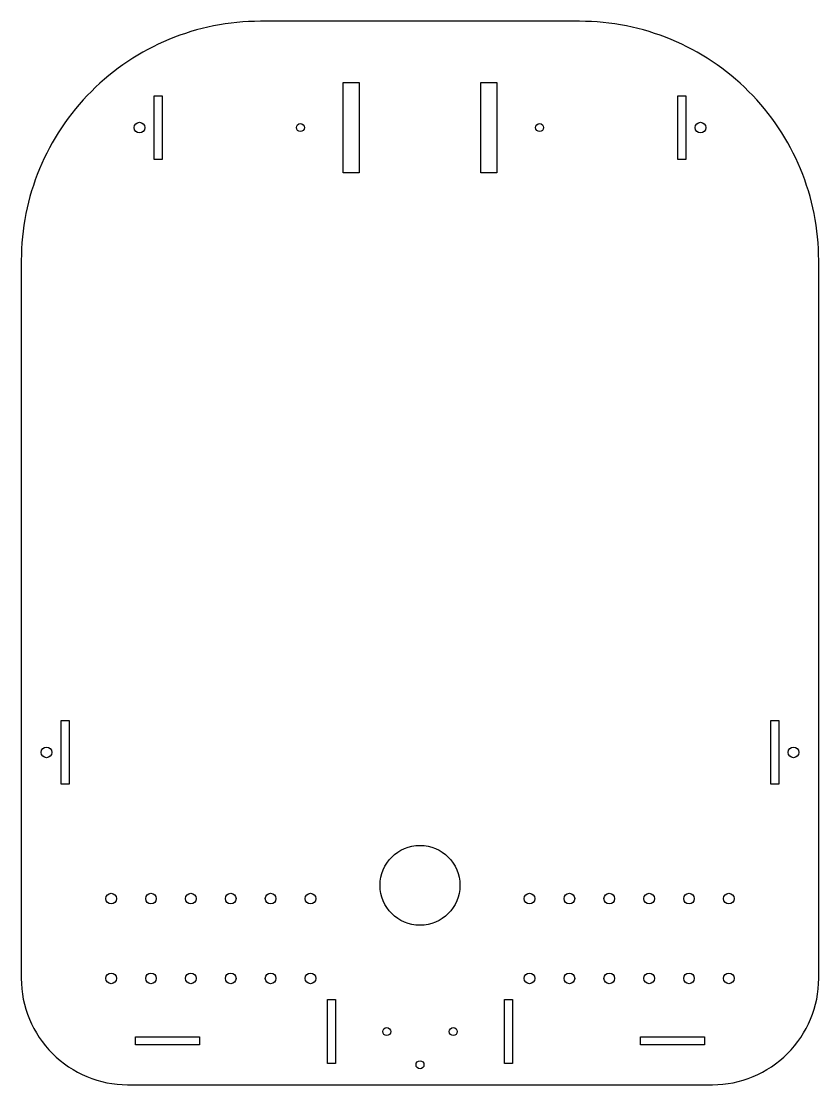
# Model space of a CAD drawing. Header units: millimetres. Extents: x -150 to 150, y -200 to 200.
import ezdxf

# ---------------------------------------------------------------- set-up
doc = ezdxf.new("R2010")
doc.units = ezdxf.units.MM

msp = doc.modelspace()

# ---------------------------------------------------------------- linework, layer by layer
msp.add_lwpolyline([(-60, 200, 0.414214), (-150, 110), (-150, -160, 0.414214), (-110, -200), (110, -200, 0.414214), (150, -160), (150, 110, 0.414214), (60, 200)], format="xyb", close=True)
for points in [[(-28.9, 177), (-22.9, 177), (-22.9, 143), (-28.9, 143)], [(22.9, 177), (28.9, 177), (28.9, 143), (22.9, 143)], [(-100, 172), (-97, 172), (-97, 148), (-100, 148)], [(100, 148), (97, 148), (97, 172), (100, 172)], [(-132, -87), (-135, -87), (-135, -63), (-132, -63)], [(135, -87), (132, -87), (132, -63), (135, -63)], [(-31.75, -192), (-34.75, -192), (-34.75, -168), (-31.75, -168)], [(34.75, -192), (31.75, -192), (31.75, -168), (34.75, -168)], [(-83, -182), (-83, -185), (-107, -185), (-107, -182)], [(107, -182), (107, -185), (83, -185), (83, -182)]]:
    msp.add_lwpolyline(points, close=True)
for centre, radius in [((-105.5, 160), 2), ((-45, 160), 1.5), ((45, 160), 1.5), ((105.5, 160), 2), ((-140.5, -75), 2), ((140.5, -75), 2), ((0, -125), 15), ((-41.2, -130), 2), ((-116.2, -130), 2), ((-101.2, -130), 2), ((-86.2, -130), 2), ((-71.2, -130), 2), ((-56.2, -130), 2), ((41.2, -130), 2), ((56.2, -130), 2), ((71.2, -130), 2), ((86.2, -130), 2), ((101.2, -130), 2), ((116.2, -130), 2), ((-116.2, -160), 2), ((-101.2, -160), 2), ((-86.2, -160), 2), ((-71.2, -160), 2), ((-56.2, -160), 2), ((-41.2, -160), 2), ((41.2, -160), 2), ((56.2, -160), 2), ((71.2, -160), 2), ((86.2, -160), 2), ((101.2, -160), 2), ((116.2, -160), 2), ((-12.5, -180), 1.5), ((12.5, -180), 1.5), ((0, -192.5), 1.5)]:
    msp.add_circle(centre, radius)

doc.saveas('drawing.dxf')
